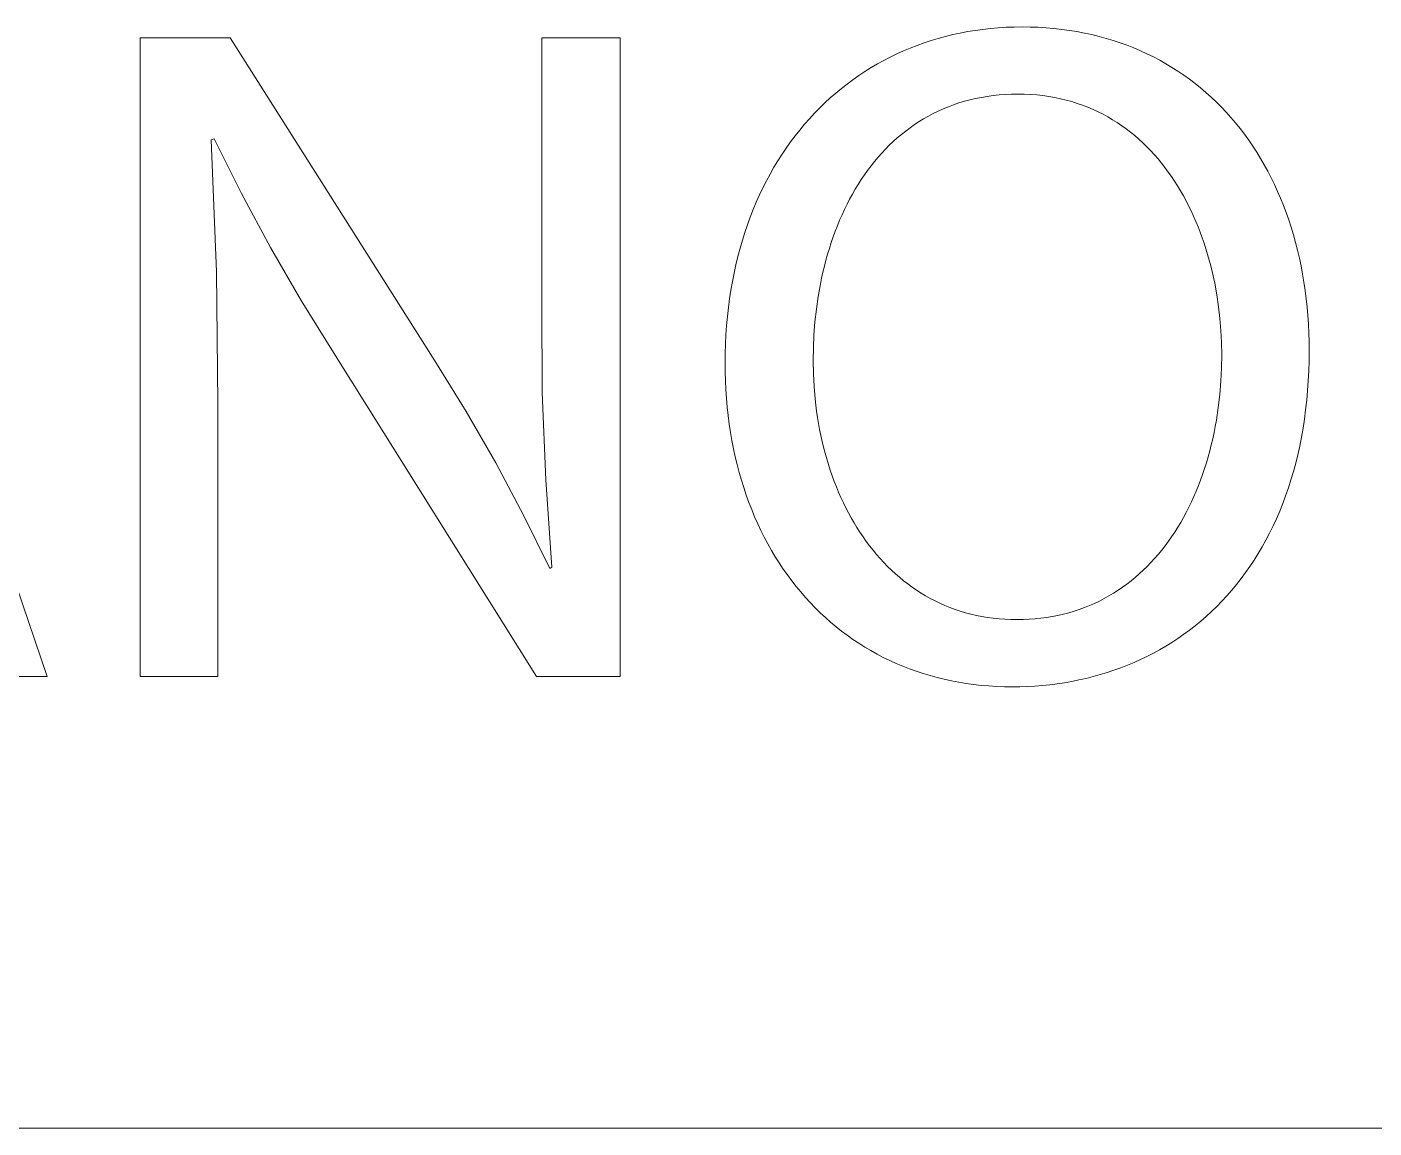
# Model space of a CAD drawing. Header units: millimetres. Extents: x 0 to 4468, y 0 to 3122.
# Drawn here: x 3453.2 to 3516.8, y 0 to 51.9 of the extents above; entities that cross this region are included whole.
import ezdxf

# ---------------------------------------------------------------- set-up
doc = ezdxf.new("R2010")
doc.units = ezdxf.units.MM
doc.header["$MEASUREMENT"] = 0
doc.layers.add('Domyślny', color=7, linetype='Continuous', true_color=0x000000)

msp = doc.modelspace()

# ---------------------------------------------------------------- linework, layer by layer
at = {"layer": 'Domyślny', "color": 18, "lineweight": 15, "true_color": 0x000000}
for p, q in [((3496.204, 51.399), (3496.544, 51.492)), ((3496.544, 51.492), (3496.889, 51.576)), ((3496.889, 51.576), (3497.237, 51.651)), ((3497.237, 51.651), (3497.589, 51.718)), ((3497.589, 51.718), (3497.945, 51.777)), ((3497.945, 51.777), (3498.305, 51.826)), ((3498.305, 51.826), (3498.668, 51.867)), ((3498.668, 51.867), (3499.034, 51.898)), ((3499.034, 51.898), (3499.404, 51.921)), ((3499.404, 51.921), (3499.778, 51.935)), ((3499.778, 51.935), (3500.154, 51.939)), ((3500.154, 51.939), (3500.538, 51.935)), ((3500.538, 51.935), (3500.917, 51.921)), ((3500.917, 51.921), (3501.292, 51.898)), ((3501.292, 51.898), (3501.662, 51.866)), ((3501.662, 51.866), (3502.028, 51.826)), ((3502.028, 51.826), (3502.389, 51.776)), ((3502.389, 51.776), (3502.746, 51.718)), ((3502.746, 51.718), (3503.098, 51.651)), ((3503.098, 51.651), (3503.446, 51.575)), ((3503.446, 51.575), (3503.788, 51.491)), ((3503.788, 51.491), (3504.126, 51.399)), ((3443.886, 51.445), (3454.183, 21.3)), ((3458.568, 21.303), (3458.568, 51.433)), ((3458.568, 51.433), (3462.808, 51.433)), ((3462.808, 51.433), (3472.465, 36.182)), ((3477.509, 38.831), (3477.509, 51.433)), ((3477.509, 51.433), (3481.199, 51.433)), ((3481.199, 51.433), (3481.199, 21.303)), ((3494.564, 50.811), (3494.883, 50.945)), ((3494.883, 50.945), (3495.207, 51.071)), ((3495.207, 51.071), (3495.535, 51.189)), ((3495.535, 51.189), (3495.867, 51.298)), ((3495.867, 51.298), (3496.204, 51.399)), ((3504.126, 51.399), (3504.459, 51.298)), ((3504.459, 51.298), (3504.787, 51.189)), ((3504.787, 51.189), (3505.11, 51.072)), ((3505.11, 51.072), (3505.428, 50.947)), ((3505.428, 50.947), (3505.741, 50.814)), ((3493.037, 50.02), (3493.333, 50.194)), ((3493.333, 50.194), (3493.634, 50.36)), ((3493.634, 50.36), (3493.939, 50.518)), ((3493.939, 50.518), (3494.249, 50.669)), ((3494.249, 50.669), (3494.564, 50.811)), ((3505.741, 50.814), (3506.049, 50.673)), ((3506.049, 50.673), (3506.351, 50.524)), ((3506.351, 50.524), (3506.649, 50.367)), ((3506.649, 50.367), (3506.941, 50.203)), ((3506.941, 50.203), (3507.227, 50.031)), ((3492.18, 49.452), (3492.461, 49.649)), ((3492.461, 49.649), (3492.746, 49.838)), ((3492.746, 49.838), (3493.037, 50.02)), ((3507.227, 50.031), (3507.508, 49.852)), ((3507.508, 49.852), (3507.784, 49.665)), ((3507.784, 49.665), (3508.054, 49.471)), ((3491.369, 48.816), (3491.634, 49.035)), ((3491.634, 49.035), (3491.904, 49.247)), ((3491.904, 49.247), (3492.18, 49.452)), ((3508.054, 49.471), (3508.319, 49.27)), ((3508.319, 49.27), (3508.578, 49.061)), ((3508.578, 49.061), (3508.831, 48.846)), ((3490.608, 48.114), (3490.856, 48.355)), ((3490.856, 48.355), (3491.11, 48.589)), ((3491.11, 48.589), (3491.369, 48.816)), ((3497.182, 48.353), (3496.93, 48.268)), ((3497.439, 48.431), (3497.182, 48.353)), ((3497.7, 48.501), (3497.439, 48.431)), ((3497.966, 48.563), (3497.7, 48.501)), ((3498.237, 48.617), (3497.966, 48.563)), ((3498.513, 48.663), (3498.237, 48.617)), ((3498.793, 48.701), (3498.513, 48.663)), ((3499.078, 48.731), (3498.793, 48.701)), ((3499.367, 48.753), (3499.078, 48.731)), ((3499.662, 48.766), (3499.367, 48.753)), ((3499.961, 48.77), (3499.662, 48.766)), ((3500.263, 48.765), (3499.961, 48.77)), ((3500.56, 48.752), (3500.263, 48.765)), ((3500.853, 48.729), (3500.56, 48.752)), ((3501.14, 48.698), (3500.853, 48.729)), ((3501.423, 48.658), (3501.14, 48.698)), ((3501.7, 48.61), (3501.423, 48.658)), ((3501.973, 48.553), (3501.7, 48.61)), ((3502.241, 48.489), (3501.973, 48.553)), ((3502.503, 48.416), (3502.241, 48.489)), ((3502.761, 48.335), (3502.503, 48.416)), ((3503.014, 48.247), (3502.761, 48.335)), ((3508.831, 48.846), (3509.078, 48.623)), ((3509.078, 48.623), (3509.32, 48.394)), ((3509.32, 48.394), (3509.556, 48.158)), ((3490.129, 47.609), (3490.366, 47.865)), ((3490.366, 47.865), (3490.608, 48.114)), ((3495.74, 47.734), (3495.516, 47.607)), ((3495.969, 47.855), (3495.74, 47.734)), ((3496.202, 47.969), (3495.969, 47.855)), ((3496.44, 48.076), (3496.202, 47.969)), ((3496.683, 48.176), (3496.44, 48.076)), ((3496.93, 48.268), (3496.683, 48.176)), ((3503.262, 48.151), (3503.014, 48.247)), ((3503.505, 48.048), (3503.262, 48.151)), ((3503.744, 47.937), (3503.505, 48.048)), ((3503.977, 47.82), (3503.744, 47.937)), ((3504.206, 47.695), (3503.977, 47.82)), ((3504.429, 47.564), (3504.206, 47.695)), ((3509.556, 48.158), (3509.786, 47.915)), ((3509.786, 47.915), (3510.01, 47.665)), ((3510.01, 47.665), (3510.228, 47.409)), ((3489.455, 46.801), (3489.674, 47.077)), ((3489.674, 47.077), (3489.898, 47.347)), ((3489.898, 47.347), (3490.129, 47.609)), ((3494.668, 47.03), (3494.467, 46.871)), ((3494.873, 47.184), (3494.668, 47.03)), ((3495.082, 47.331), (3494.873, 47.184)), ((3495.297, 47.472), (3495.082, 47.331)), ((3495.516, 47.607), (3495.297, 47.472)), ((3504.648, 47.426), (3504.429, 47.564)), ((3504.862, 47.281), (3504.648, 47.426)), ((3505.071, 47.131), (3504.862, 47.281)), ((3505.276, 46.974), (3505.071, 47.131)), ((3510.228, 47.409), (3510.44, 47.147)), ((3510.44, 47.147), (3510.645, 46.878)), ((3462.05, 46.657), (3461.916, 46.613)), ((3461.916, 46.613), (3462.167, 40.395)), ((3463.342, 44.075), (3462.05, 46.657)), ((3489.037, 46.228), (3489.243, 46.518)), ((3489.243, 46.518), (3489.455, 46.801)), ((3494.08, 46.533), (3493.894, 46.355)), ((3494.271, 46.705), (3494.08, 46.533)), ((3494.467, 46.871), (3494.271, 46.705)), ((3505.475, 46.811), (3505.276, 46.974)), ((3505.67, 46.642), (3505.475, 46.811)), ((3505.859, 46.467), (3505.67, 46.642)), ((3506.044, 46.287), (3505.859, 46.467)), ((3510.645, 46.878), (3510.845, 46.602)), ((3510.845, 46.602), (3511.038, 46.321)), ((3488.643, 45.628), (3488.837, 45.931)), ((3488.837, 45.931), (3489.037, 46.228)), ((3493.364, 45.789), (3493.196, 45.589)), ((3493.536, 45.983), (3493.364, 45.789)), ((3493.713, 46.172), (3493.536, 45.983)), ((3493.894, 46.355), (3493.713, 46.172)), ((3506.225, 46.101), (3506.044, 46.287)), ((3506.4, 45.91), (3506.225, 46.101)), ((3506.571, 45.714), (3506.4, 45.91)), ((3511.038, 46.321), (3511.225, 46.033)), ((3511.225, 46.033), (3511.405, 45.739)), ((3488.276, 45.001), (3488.456, 45.318)), ((3488.456, 45.318), (3488.643, 45.628)), ((3492.875, 45.174), (3492.722, 44.959)), ((3493.033, 45.384), (3492.875, 45.174)), ((3493.196, 45.589), (3493.033, 45.384)), ((3506.736, 45.513), (3506.571, 45.714)), ((3506.897, 45.307), (3506.736, 45.513)), ((3507.054, 45.096), (3506.897, 45.307)), ((3511.405, 45.739), (3511.58, 45.44)), ((3511.58, 45.44), (3511.747, 45.134)), ((3511.747, 45.134), (3511.909, 44.823)), ((3487.936, 44.35), (3488.102, 44.679)), ((3488.102, 44.679), (3488.276, 45.001)), ((3492.429, 44.515), (3492.29, 44.285)), ((3492.573, 44.739), (3492.429, 44.515)), ((3492.722, 44.959), (3492.573, 44.739)), ((3507.205, 44.881), (3507.054, 45.096)), ((3507.352, 44.661), (3507.205, 44.881)), ((3507.494, 44.437), (3507.352, 44.661)), ((3511.909, 44.823), (3512.063, 44.506)), ((3512.063, 44.506), (3512.211, 44.183)), ((3464.713, 41.533), (3463.342, 44.075)), ((3487.623, 43.673), (3487.776, 44.014)), ((3487.776, 44.014), (3487.936, 44.35)), ((3492.156, 44.052), (3492.026, 43.814)), ((3492.29, 44.285), (3492.156, 44.052)), ((3507.631, 44.21), (3507.494, 44.437)), ((3507.763, 43.978), (3507.631, 44.21)), ((3507.891, 43.742), (3507.763, 43.978)), ((3512.211, 44.183), (3512.352, 43.855)), ((3512.352, 43.855), (3512.487, 43.521)), ((3487.338, 42.971), (3487.477, 43.325)), ((3487.477, 43.325), (3487.623, 43.673)), ((3491.78, 43.325), (3491.665, 43.075)), ((3491.901, 43.572), (3491.78, 43.325)), ((3492.026, 43.814), (3491.901, 43.572)), ((3508.014, 43.503), (3507.891, 43.742)), ((3508.132, 43.26), (3508.014, 43.503)), ((3508.246, 43.014), (3508.132, 43.26)), ((3512.487, 43.521), (3512.615, 43.182)), ((3487.082, 42.246), (3487.206, 42.611)), ((3487.206, 42.611), (3487.338, 42.971)), ((3491.554, 42.82), (3491.447, 42.562)), ((3491.665, 43.075), (3491.554, 42.82)), ((3508.355, 42.764), (3508.246, 43.014)), ((3508.459, 42.512), (3508.355, 42.764)), ((3512.615, 43.182), (3512.736, 42.837)), ((3512.736, 42.837), (3512.85, 42.488)), ((3486.965, 41.874), (3487.082, 42.246)), ((3491.249, 42.036), (3491.157, 41.767)), ((3491.346, 42.301), (3491.249, 42.036)), ((3491.447, 42.562), (3491.346, 42.301)), ((3508.558, 42.257), (3508.459, 42.512)), ((3508.653, 41.999), (3508.558, 42.257)), ((3508.743, 41.738), (3508.653, 41.999)), ((3512.85, 42.488), (3512.957, 42.133)), ((3512.957, 42.133), (3513.057, 41.773)), ((3466.163, 39.036), (3464.713, 41.533)), ((3486.754, 41.113), (3486.856, 41.497)), ((3486.856, 41.497), (3486.965, 41.874)), ((3491.07, 41.495), (3490.987, 41.22)), ((3491.157, 41.767), (3491.07, 41.495)), ((3508.828, 41.475), (3508.743, 41.738)), ((3508.909, 41.21), (3508.828, 41.475)), ((3513.057, 41.773), (3513.15, 41.408)), ((3513.15, 41.408), (3513.236, 41.038)), ((3486.573, 40.33), (3486.659, 40.725)), ((3486.659, 40.725), (3486.754, 41.113)), ((3490.909, 40.942), (3490.836, 40.661)), ((3490.987, 41.22), (3490.909, 40.942)), ((3508.985, 40.942), (3508.909, 41.21)), ((3509.057, 40.673), (3508.985, 40.942)), ((3509.123, 40.402), (3509.057, 40.673)), ((3513.236, 41.038), (3513.314, 40.664)), ((3513.314, 40.664), (3513.386, 40.285)), ((3462.167, 40.395), (3462.228, 34.173)), ((3486.494, 39.93), (3486.573, 40.33)), ((3490.703, 40.091), (3490.644, 39.803)), ((3490.767, 40.378), (3490.703, 40.091)), ((3490.836, 40.661), (3490.767, 40.378)), ((3509.243, 39.854), (3509.123, 40.402)), ((3513.386, 40.285), (3513.45, 39.901)), ((3486.361, 39.114), (3486.423, 39.525)), ((3486.423, 39.525), (3486.494, 39.93)), ((3490.644, 39.803), (3490.54, 39.218)), ((3509.344, 39.301), (3509.243, 39.854)), ((3513.45, 39.901), (3513.507, 39.512)), ((3513.507, 39.512), (3513.556, 39.12)), ((3467.689, 36.584), (3466.163, 39.036)), ((3477.53, 34.7), (3477.509, 38.831)), ((3486.306, 38.698), (3486.361, 39.114)), ((3490.54, 39.218), (3490.455, 38.624)), ((3509.426, 38.744), (3509.344, 39.301)), ((3513.556, 39.12), (3513.598, 38.722)), ((3486.221, 37.85), (3486.26, 38.277)), ((3486.26, 38.277), (3486.306, 38.698)), ((3490.455, 38.624), (3490.389, 38.023)), ((3509.49, 38.183), (3509.426, 38.744)), ((3509.536, 37.621), (3509.49, 38.183)), ((3513.598, 38.722), (3513.633, 38.321)), ((3513.633, 38.321), (3513.66, 37.915)), ((3486.191, 37.418), (3486.221, 37.85)), ((3490.389, 38.023), (3490.342, 37.415)), ((3509.564, 37.057), (3509.536, 37.621)), ((3513.66, 37.915), (3513.679, 37.505)), ((3513.679, 37.505), (3513.69, 37.091)), ((3486.157, 36.54), (3486.17, 36.981)), ((3486.17, 36.981), (3486.191, 37.418)), ((3490.342, 37.415), (3490.313, 36.801)), ((3509.573, 36.495), (3509.564, 37.057)), ((3513.69, 37.091), (3513.694, 36.673)), ((3477.256, 21.303), (3467.689, 36.584)), ((3486.153, 36.093), (3486.157, 36.54)), ((3490.313, 36.801), (3490.304, 36.182)), ((3509.563, 35.858), (3509.573, 36.495)), ((3513.694, 36.673), (3513.69, 36.191)), ((3472.465, 36.182), (3473.939, 33.802)), ((3486.157, 35.667), (3486.153, 36.093)), ((3486.169, 35.246), (3486.157, 35.667)), ((3490.304, 36.182), (3490.314, 35.582)), ((3490.314, 35.582), (3490.345, 34.986)), ((3509.532, 35.229), (3509.563, 35.858)), ((3513.676, 35.715), (3513.653, 35.247)), ((3513.69, 36.191), (3513.676, 35.715)), ((3486.189, 34.83), (3486.169, 35.246)), ((3490.345, 34.986), (3490.395, 34.396)), ((3509.482, 34.608), (3509.532, 35.229)), ((3513.653, 35.247), (3513.622, 34.786)), ((3477.689, 30.571), (3477.53, 34.7)), ((3486.217, 34.418), (3486.189, 34.83)), ((3486.253, 34.011), (3486.217, 34.418)), ((3490.395, 34.396), (3490.428, 34.103)), ((3509.411, 33.996), (3509.482, 34.608)), ((3513.581, 34.332), (3513.532, 33.885)), ((3513.622, 34.786), (3513.581, 34.332)), ((3462.228, 34.173), (3462.228, 21.303)), ((3473.939, 33.802), (3475.334, 31.376)), ((3486.297, 33.608), (3486.253, 34.011)), ((3490.428, 34.103), (3490.466, 33.812)), ((3490.466, 33.812), (3490.508, 33.523)), ((3509.321, 33.394), (3509.411, 33.996)), ((3513.532, 33.885), (3513.474, 33.446)), ((3486.349, 33.21), (3486.297, 33.608)), ((3486.408, 32.817), (3486.349, 33.21)), ((3490.508, 33.523), (3490.556, 33.237)), ((3490.556, 33.237), (3490.608, 32.952)), ((3509.211, 32.804), (3509.268, 33.098)), ((3509.268, 33.098), (3509.321, 33.394)), ((3513.474, 33.446), (3513.408, 33.014)), ((3486.475, 32.429), (3486.408, 32.817)), ((3486.549, 32.046), (3486.475, 32.429)), ((3490.608, 32.952), (3490.666, 32.669)), ((3490.666, 32.669), (3490.728, 32.389)), ((3509.081, 32.225), (3509.148, 32.513)), ((3509.148, 32.513), (3509.211, 32.804)), ((3513.334, 32.589), (3513.251, 32.172)), ((3513.408, 33.014), (3513.334, 32.589)), ((3486.631, 31.668), (3486.549, 32.046)), ((3490.728, 32.389), (3490.795, 32.111)), ((3490.795, 32.111), (3490.867, 31.836)), ((3490.867, 31.836), (3490.944, 31.564)), ((3508.932, 31.658), (3509.009, 31.94)), ((3509.009, 31.94), (3509.081, 32.225)), ((3513.251, 32.172), (3513.16, 31.761)), ((3475.334, 31.376), (3476.648, 28.904)), ((3486.72, 31.296), (3486.631, 31.668)), ((3486.816, 30.928), (3486.72, 31.296)), ((3490.944, 31.564), (3491.025, 31.294)), ((3491.025, 31.294), (3491.112, 31.028)), ((3508.764, 31.105), (3508.851, 31.38)), ((3508.851, 31.38), (3508.932, 31.658)), ((3513.061, 31.358), (3512.955, 30.963)), ((3513.16, 31.761), (3513.061, 31.358)), ((3477.985, 26.451), (3477.689, 30.571)), ((3486.92, 30.566), (3486.816, 30.928)), ((3487.031, 30.209), (3486.92, 30.566)), ((3491.112, 31.028), (3491.203, 30.764)), ((3491.203, 30.764), (3491.299, 30.504)), ((3491.299, 30.504), (3491.399, 30.247)), ((3508.476, 30.302), (3508.577, 30.566)), ((3508.577, 30.566), (3508.673, 30.834)), ((3508.673, 30.834), (3508.764, 31.105)), ((3512.84, 30.574), (3512.718, 30.193)), ((3512.955, 30.963), (3512.84, 30.574)), ((3487.149, 29.857), (3487.031, 30.209)), ((3491.399, 30.247), (3491.504, 29.993)), ((3491.504, 29.993), (3491.614, 29.743)), ((3508.26, 29.786), (3508.37, 30.042)), ((3508.37, 30.042), (3508.476, 30.302)), ((3512.718, 30.193), (3512.588, 29.82)), ((3487.274, 29.511), (3487.149, 29.857)), ((3487.406, 29.171), (3487.274, 29.511)), ((3491.614, 29.743), (3491.729, 29.497)), ((3491.729, 29.497), (3491.848, 29.254)), ((3491.848, 29.254), (3491.972, 29.015)), ((3507.902, 29.043), (3508.026, 29.286)), ((3508.026, 29.286), (3508.145, 29.534)), ((3508.145, 29.534), (3508.26, 29.786)), ((3512.451, 29.453), (3512.307, 29.094)), ((3512.588, 29.82), (3512.451, 29.453)), ((3476.648, 28.904), (3477.881, 26.391)), ((3487.544, 28.836), (3487.406, 29.171)), ((3487.69, 28.507), (3487.544, 28.836)), ((3491.972, 29.015), (3492.1, 28.781)), ((3492.1, 28.781), (3492.233, 28.55)), ((3507.639, 28.569), (3507.773, 28.803)), ((3507.773, 28.803), (3507.902, 29.043)), ((3512.155, 28.743), (3511.996, 28.399)), ((3512.307, 29.094), (3512.155, 28.743)), ((3487.842, 28.184), (3487.69, 28.507)), ((3488.001, 27.866), (3487.842, 28.184)), ((3492.233, 28.55), (3492.371, 28.324)), ((3492.371, 28.324), (3492.513, 28.102)), ((3492.513, 28.102), (3492.66, 27.884)), ((3507.212, 27.892), (3507.359, 28.113)), ((3507.359, 28.113), (3507.501, 28.338)), ((3507.501, 28.338), (3507.639, 28.569)), ((3511.831, 28.062), (3511.658, 27.733)), ((3511.996, 28.399), (3511.831, 28.062)), ((3488.166, 27.555), (3488.001, 27.866)), ((3488.338, 27.25), (3488.166, 27.555)), ((3492.66, 27.884), (3492.811, 27.671)), ((3492.811, 27.671), (3492.967, 27.463)), ((3492.967, 27.463), (3493.127, 27.259)), ((3506.743, 27.26), (3506.904, 27.466)), ((3506.904, 27.466), (3507.06, 27.677)), ((3507.06, 27.677), (3507.212, 27.892)), ((3511.479, 27.411), (3511.292, 27.097)), ((3511.658, 27.733), (3511.479, 27.411)), ((3488.516, 26.95), (3488.338, 27.25)), ((3488.701, 26.657), (3488.516, 26.95)), ((3493.127, 27.259), (3493.292, 27.061)), ((3493.292, 27.061), (3493.461, 26.867)), ((3493.461, 26.867), (3493.634, 26.679)), ((3506.234, 26.675), (3506.408, 26.865)), ((3506.408, 26.865), (3506.578, 27.06)), ((3506.578, 27.06), (3506.743, 27.26)), ((3511.1, 26.79), (3510.901, 26.491)), ((3511.292, 27.097), (3511.1, 26.79)), ((3477.881, 26.391), (3477.985, 26.451)), ((3488.892, 26.37), (3488.701, 26.657)), ((3489.089, 26.09), (3488.892, 26.37)), ((3489.292, 25.815), (3489.089, 26.09)), ((3493.634, 26.679), (3493.812, 26.496)), ((3493.812, 26.496), (3493.994, 26.319)), ((3493.994, 26.319), (3494.181, 26.147)), ((3494.181, 26.147), (3494.372, 25.98)), ((3505.493, 25.973), (3505.685, 26.14)), ((3505.685, 26.14), (3505.872, 26.312)), ((3505.872, 26.312), (3506.055, 26.491)), ((3506.055, 26.491), (3506.234, 26.675)), ((3510.696, 26.199), (3510.484, 25.915)), ((3510.901, 26.491), (3510.696, 26.199)), ((3489.501, 25.548), (3489.292, 25.815)), ((3489.716, 25.286), (3489.501, 25.548)), ((3494.372, 25.98), (3494.567, 25.82)), ((3494.567, 25.82), (3494.766, 25.665)), ((3494.766, 25.665), (3494.97, 25.516)), ((3494.97, 25.516), (3495.178, 25.374)), ((3504.683, 25.365), (3504.892, 25.508)), ((3504.892, 25.508), (3505.097, 25.657)), ((3505.097, 25.657), (3505.297, 25.812)), ((3505.297, 25.812), (3505.493, 25.973)), ((3510.266, 25.638), (3510.043, 25.369)), ((3510.484, 25.915), (3510.266, 25.638)), ((3489.938, 25.032), (3489.716, 25.286)), ((3490.165, 24.784), (3489.938, 25.032)), ((3490.397, 24.543), (3490.165, 24.784)), ((3495.178, 25.374), (3495.391, 25.237)), ((3495.391, 25.237), (3495.607, 25.107)), ((3495.607, 25.107), (3495.828, 24.984)), ((3495.828, 24.984), (3496.053, 24.867)), ((3496.053, 24.867), (3496.282, 24.756)), ((3503.573, 24.749), (3503.804, 24.859)), ((3503.804, 24.859), (3504.03, 24.976)), ((3504.03, 24.976), (3504.252, 25.099)), ((3504.252, 25.099), (3504.469, 25.229)), ((3504.469, 25.229), (3504.683, 25.365)), ((3509.578, 24.853), (3509.337, 24.607)), ((3509.813, 25.107), (3509.578, 24.853)), ((3510.043, 25.369), (3509.813, 25.107)), ((3490.636, 24.308), (3490.397, 24.543)), ((3490.88, 24.081), (3490.636, 24.308)), ((3496.282, 24.756), (3496.515, 24.653)), ((3496.515, 24.653), (3496.753, 24.556)), ((3496.753, 24.556), (3496.994, 24.467)), ((3496.994, 24.467), (3497.24, 24.384)), ((3497.24, 24.384), (3497.489, 24.309)), ((3497.489, 24.309), (3497.743, 24.242)), ((3497.743, 24.242), (3498.001, 24.182)), ((3498.001, 24.182), (3498.262, 24.129)), ((3501.581, 24.127), (3501.844, 24.179)), ((3501.844, 24.179), (3502.104, 24.239)), ((3502.104, 24.239), (3502.359, 24.306)), ((3502.359, 24.306), (3502.61, 24.38)), ((3502.61, 24.38), (3502.857, 24.462)), ((3502.857, 24.462), (3503.1, 24.551)), ((3503.1, 24.551), (3503.339, 24.647)), ((3503.339, 24.647), (3503.573, 24.749)), ((3509.091, 24.368), (3508.839, 24.137)), ((3509.337, 24.607), (3509.091, 24.368)), ((3491.129, 23.861), (3490.88, 24.081)), ((3491.384, 23.647), (3491.129, 23.861)), ((3491.645, 23.441), (3491.384, 23.647)), ((3498.262, 24.129), (3498.528, 24.084)), ((3498.528, 24.084), (3498.798, 24.047)), ((3498.798, 24.047), (3499.071, 24.019)), ((3499.071, 24.019), (3499.349, 23.998)), ((3499.349, 23.998), (3499.631, 23.985)), ((3499.631, 23.985), (3499.916, 23.981)), ((3499.916, 23.981), (3500.203, 23.985)), ((3500.203, 23.985), (3500.487, 23.998)), ((3500.487, 23.998), (3500.767, 24.018)), ((3500.767, 24.018), (3501.042, 24.047)), ((3501.042, 24.047), (3501.314, 24.083)), ((3501.314, 24.083), (3501.581, 24.127)), ((3508.32, 23.697), (3508.053, 23.489)), ((3508.582, 23.913), (3508.32, 23.697)), ((3508.839, 24.137), (3508.582, 23.913)), ((3491.91, 23.242), (3491.645, 23.441)), ((3492.181, 23.05), (3491.91, 23.242)), ((3492.457, 22.865), (3492.181, 23.05)), ((3507.222, 22.911), (3506.935, 22.733)), ((3507.504, 23.096), (3507.222, 22.911)), ((3507.781, 23.289), (3507.504, 23.096)), ((3508.053, 23.489), (3507.781, 23.289)), ((3492.739, 22.688), (3492.457, 22.865)), ((3493.025, 22.519), (3492.739, 22.688)), ((3493.316, 22.357), (3493.025, 22.519)), ((3493.612, 22.202), (3493.316, 22.357)), ((3506.049, 22.247), (3505.746, 22.101)), ((3506.349, 22.402), (3506.049, 22.247)), ((3506.644, 22.564), (3506.349, 22.402)), ((3506.935, 22.733), (3506.644, 22.564)), ((3493.913, 22.056), (3493.612, 22.202)), ((3494.219, 21.917), (3493.913, 22.056)), ((3494.529, 21.786), (3494.219, 21.917)), ((3494.844, 21.663), (3494.529, 21.786)), ((3495.163, 21.547), (3494.844, 21.663)), ((3504.81, 21.709), (3504.491, 21.594)), ((3505.126, 21.832), (3504.81, 21.709)), ((3505.438, 21.962), (3505.126, 21.832)), ((3505.746, 22.101), (3505.438, 21.962)), ((3454.183, 21.3), (3450.032, 21.3)), ((3462.228, 21.303), (3458.568, 21.303)), ((3481.199, 21.303), (3477.256, 21.303)), ((3495.487, 21.44), (3495.163, 21.547)), ((3495.815, 21.341), (3495.487, 21.44)), ((3496.148, 21.251), (3495.815, 21.341)), ((3496.485, 21.168), (3496.148, 21.251)), ((3496.825, 21.094), (3496.485, 21.168)), ((3497.17, 21.029), (3496.825, 21.094)), ((3497.519, 20.972), (3497.17, 21.029)), ((3497.872, 20.923), (3497.519, 20.972)), ((3502.161, 21.008), (3501.816, 20.956)), ((3502.503, 21.068), (3502.161, 21.008)), ((3502.842, 21.136), (3502.503, 21.068)), ((3503.179, 21.212), (3502.842, 21.136)), ((3503.512, 21.295), (3503.179, 21.212)), ((3503.842, 21.387), (3503.512, 21.295)), ((3504.168, 21.486), (3503.842, 21.387)), ((3504.491, 21.594), (3504.168, 21.486)), ((3498.229, 20.883), (3497.872, 20.923)), ((3498.589, 20.852), (3498.229, 20.883)), ((3498.954, 20.83), (3498.589, 20.852)), ((3499.321, 20.816), (3498.954, 20.83)), ((3499.693, 20.812), (3499.321, 20.816)), ((3500.052, 20.816), (3499.693, 20.812)), ((3500.41, 20.828), (3500.052, 20.816)), ((3500.765, 20.848), (3500.41, 20.828)), ((3501.118, 20.876), (3500.765, 20.848)), ((3501.468, 20.912), (3501.118, 20.876)), ((3501.816, 20.956), (3501.468, 20.912)), ((4464.072, 0), (0.001, 0)), ((4464.072, 0), (2779.701, 0))]:
    msp.add_line(p, q, dxfattribs=at)

doc.saveas('drawing.dxf')
